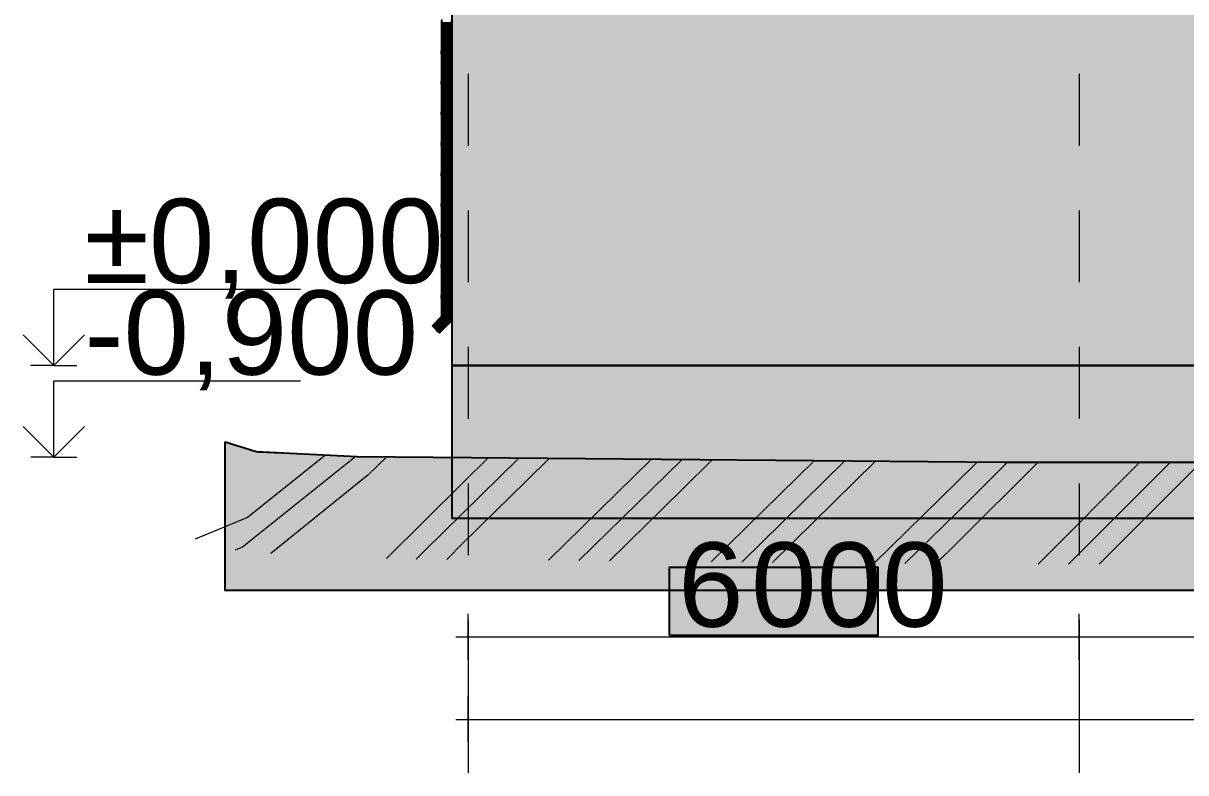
# Model space of a CAD drawing. Extents: x 8 to 21351, y 0 to 420.
# Drawn here: x 19086.8 to 19143.9, y 117.8 to 154.6 of the extents above; entities that cross this region are included whole.
import ezdxf

# ---------------------------------------------------------------- set-up
doc = ezdxf.new("R2010")
doc.units = 0
doc.styles.add('TEYPDFCAD_TEXT', font='arial.ttf')

msp = doc.modelspace()

# ---------------------------------------------------------------- hatches: boundary and pattern name
h = msp.add_hatch(color=7)
h.paths.add_polyline_path([(19107.872, 182.197), (19107.872, 137.807), (19168.022, 137.807), (19168.022, 155.307), (19185.522, 155.307), (19185.522, 142.807), (19186.297, 142.807), (19186.297, 142.478), (19196.952, 137.807), (19198.972, 137.807), (19198.972, 182.303), (19192.516, 183.675), (19153.672, 191.932)])
h.paths.add_polyline_path([(19139.322, 169.307), (19121.822, 169.307), (19121.822, 176.807), (19139.322, 176.807)])
h.paths.add_polyline_path([(19168.022, 176.807), (19185.522, 176.807), (19185.522, 169.307), (19168.022, 169.307)])
h = msp.add_hatch(color=7)
h.paths.add_polyline_path([(19107.872, 182.197), (19107.872, 137.807), (19168.022, 137.807), (19168.022, 155.307), (19185.522, 155.307), (19185.522, 142.807), (19186.297, 142.807), (19186.297, 142.478), (19196.952, 137.807), (19198.972, 137.807), (19198.972, 182.303), (19192.516, 183.675), (19153.672, 191.932)])
h.paths.add_polyline_path([(19139.322, 169.307), (19121.822, 169.307), (19121.822, 176.807), (19139.322, 176.807)])
h.paths.add_polyline_path([(19168.022, 176.807), (19185.522, 176.807), (19185.522, 169.307), (19168.022, 169.307)])
at = {"true_color": 0xffffff}
for points in [[(19107.363, 154.764), (19107.363, 154.614), (19107.382, 154.614), (19107.382, 154.764)], [(19107.863, 154.764), (19107.863, 154.614), (19107.872, 154.614), (19107.872, 154.764)], [(19107.372, 154.614), (19107.372, 153.264), (19107.373, 153.264), (19107.373, 154.614)], [(19107.373, 153.264), (19107.392, 153.264), (19107.392, 154.614), (19107.373, 154.614)], [(19107.392, 154.614), (19107.392, 153.264), (19107.446, 153.264), (19107.446, 154.614)], [(19107.446, 153.264), (19107.528, 153.264), (19107.528, 154.614), (19107.446, 154.614)], [(19107.528, 154.614), (19107.528, 153.264), (19107.623, 153.264), (19107.623, 154.614)], [(19107.623, 154.614), (19107.623, 153.264), (19107.719, 153.264), (19107.719, 154.614)], [(19107.719, 153.264), (19107.8, 153.264), (19107.8, 154.614), (19107.719, 154.614)], [(19107.854, 154.614), (19107.8, 154.614), (19107.8, 153.264), (19107.854, 153.264)], [(19107.854, 153.264), (19107.872, 153.264), (19107.872, 154.614), (19107.854, 154.614)], [(19107.361, 153.114), (19107.363, 153.114), (19107.363, 153.264), (19107.361, 153.264)], [(19107.363, 153.264), (19107.363, 153.114), (19107.382, 153.114), (19107.382, 153.264)], [(19107.373, 153.114), (19107.372, 153.114), (19107.372, 151.764), (19107.373, 151.764)], [(19107.373, 151.764), (19107.392, 151.764), (19107.392, 153.114), (19107.373, 153.114)], [(19107.382, 153.114), (19107.439, 153.114), (19107.439, 153.264), (19107.382, 153.264)], [(19107.392, 151.764), (19107.446, 151.764), (19107.446, 153.114), (19107.392, 153.114)], [(19107.439, 153.114), (19107.523, 153.114), (19107.523, 153.264), (19107.439, 153.264)], [(19107.528, 153.114), (19107.446, 153.114), (19107.446, 151.764), (19107.528, 151.764)], [(19107.523, 153.114), (19107.623, 153.114), (19107.623, 153.264), (19107.523, 153.264)], [(19107.528, 151.764), (19107.623, 151.764), (19107.623, 153.114), (19107.528, 153.114)], [(19107.623, 153.114), (19107.863, 153.114), (19107.863, 153.264), (19107.623, 153.264)], [(19107.623, 151.764), (19107.719, 151.764), (19107.719, 153.114), (19107.623, 153.114)], [(19107.719, 151.764), (19107.8, 151.764), (19107.8, 153.114), (19107.719, 153.114)], [(19107.8, 151.764), (19107.854, 151.764), (19107.854, 153.114), (19107.8, 153.114)], [(19107.872, 153.114), (19107.854, 153.114), (19107.854, 151.764), (19107.872, 151.764)], [(19107.863, 153.264), (19107.863, 153.114), (19107.872, 153.114), (19107.872, 153.264)], [(19107.361, 151.614), (19107.363, 151.614), (19107.363, 151.764), (19107.361, 151.764)], [(19107.363, 151.764), (19107.363, 151.614), (19107.382, 151.614), (19107.382, 151.764)], [(19107.373, 151.614), (19107.372, 151.614), (19107.372, 150.264), (19107.373, 150.264)], [(19107.373, 150.264), (19107.392, 150.264), (19107.392, 151.614), (19107.373, 151.614)], [(19107.382, 151.614), (19107.439, 151.614), (19107.439, 151.764), (19107.382, 151.764)], [(19107.392, 151.614), (19107.392, 150.264), (19107.446, 150.264), (19107.446, 151.614)], [(19107.439, 151.614), (19107.523, 151.614), (19107.523, 151.764), (19107.439, 151.764)], [(19107.446, 150.264), (19107.528, 150.264), (19107.528, 151.614), (19107.446, 151.614)], [(19107.523, 151.614), (19107.623, 151.614), (19107.623, 151.764), (19107.523, 151.764)], [(19107.528, 150.264), (19107.623, 150.264), (19107.623, 151.614), (19107.528, 151.614)], [(19107.623, 151.614), (19107.863, 151.614), (19107.863, 151.764), (19107.623, 151.764)], [(19107.719, 151.614), (19107.623, 151.614), (19107.623, 150.264), (19107.719, 150.264)], [(19107.719, 150.264), (19107.8, 150.264), (19107.8, 151.614), (19107.719, 151.614)], [(19107.8, 150.264), (19107.854, 150.264), (19107.854, 151.614), (19107.8, 151.614)], [(19107.854, 150.264), (19107.872, 150.264), (19107.872, 151.614), (19107.854, 151.614)], [(19107.863, 151.764), (19107.863, 151.614), (19107.872, 151.614), (19107.872, 151.764)], [(19107.361, 150.114), (19107.363, 150.114), (19107.363, 150.264), (19107.361, 150.264)], [(19107.363, 150.264), (19107.363, 150.114), (19107.382, 150.114), (19107.382, 150.264)], [(19107.382, 150.114), (19107.439, 150.114), (19107.439, 150.264), (19107.382, 150.264)], [(19107.439, 150.114), (19107.523, 150.114), (19107.523, 150.264), (19107.439, 150.264)], [(19107.523, 150.114), (19107.623, 150.114), (19107.623, 150.264), (19107.523, 150.264)], [(19107.623, 150.114), (19107.863, 150.114), (19107.863, 150.264), (19107.623, 150.264)], [(19107.863, 150.264), (19107.863, 150.114), (19107.872, 150.114), (19107.872, 150.264)], [(19107.372, 150.114), (19107.372, 148.764), (19107.373, 148.764), (19107.373, 150.114)], [(19107.373, 148.764), (19107.392, 148.764), (19107.392, 150.114), (19107.373, 150.114)], [(19107.392, 148.764), (19107.446, 148.764), (19107.446, 150.114), (19107.392, 150.114)], [(19107.528, 150.114), (19107.446, 150.114), (19107.446, 148.764), (19107.528, 148.764)], [(19107.623, 150.114), (19107.528, 150.114), (19107.528, 148.764), (19107.623, 148.764)], [(19107.623, 150.114), (19107.623, 148.764), (19107.719, 148.764), (19107.719, 150.114)], [(19107.8, 150.114), (19107.719, 150.114), (19107.719, 148.764), (19107.8, 148.764)], [(19107.8, 150.114), (19107.8, 148.764), (19107.854, 148.764), (19107.854, 150.114)], [(19107.872, 150.114), (19107.854, 150.114), (19107.854, 148.764), (19107.872, 148.764)], [(19107.361, 148.614), (19107.363, 148.614), (19107.363, 148.764), (19107.361, 148.764)], [(19107.363, 148.764), (19107.363, 148.614), (19107.382, 148.614), (19107.382, 148.764)], [(19107.372, 148.614), (19107.372, 147.264), (19107.373, 147.264), (19107.373, 148.614)], [(19107.373, 147.264), (19107.392, 147.264), (19107.392, 148.614), (19107.373, 148.614)], [(19107.382, 148.614), (19107.439, 148.614), (19107.439, 148.764), (19107.382, 148.764)], [(19107.392, 147.264), (19107.446, 147.264), (19107.446, 148.614), (19107.392, 148.614)], [(19107.439, 148.614), (19107.523, 148.614), (19107.523, 148.764), (19107.439, 148.764)], [(19107.446, 147.264), (19107.528, 147.264), (19107.528, 148.614), (19107.446, 148.614)], [(19107.523, 148.614), (19107.623, 148.614), (19107.623, 148.764), (19107.523, 148.764)], [(19107.528, 148.614), (19107.528, 147.264), (19107.623, 147.264), (19107.623, 148.614)], [(19107.623, 148.614), (19107.863, 148.614), (19107.863, 148.764), (19107.623, 148.764)], [(19107.719, 148.614), (19107.623, 148.614), (19107.623, 147.264), (19107.719, 147.264)], [(19107.719, 148.614), (19107.719, 147.264), (19107.8, 147.264), (19107.8, 148.614)], [(19107.854, 148.614), (19107.8, 148.614), (19107.8, 147.264), (19107.854, 147.264)], [(19107.854, 148.614), (19107.854, 147.264), (19107.872, 147.264), (19107.872, 148.614)], [(19107.863, 148.764), (19107.863, 148.614), (19107.872, 148.614), (19107.872, 148.764)], [(19107.361, 147.114), (19107.363, 147.114), (19107.363, 147.264), (19107.361, 147.264)], [(19107.363, 147.264), (19107.363, 147.114), (19107.382, 147.114), (19107.382, 147.264)], [(19107.372, 147.114), (19107.372, 145.764), (19107.373, 145.764), (19107.373, 147.114)], [(19107.373, 147.114), (19107.373, 145.764), (19107.392, 145.764), (19107.392, 147.114)], [(19107.382, 147.114), (19107.439, 147.114), (19107.439, 147.264), (19107.382, 147.264)], [(19107.446, 147.114), (19107.392, 147.114), (19107.392, 145.764), (19107.446, 145.764)], [(19107.439, 147.114), (19107.523, 147.114), (19107.523, 147.264), (19107.439, 147.264)], [(19107.446, 145.764), (19107.528, 145.764), (19107.528, 147.114), (19107.446, 147.114)], [(19107.523, 147.114), (19107.623, 147.114), (19107.623, 147.264), (19107.523, 147.264)], [(19107.528, 145.764), (19107.623, 145.764), (19107.623, 147.114), (19107.528, 147.114)], [(19107.623, 147.114), (19107.863, 147.114), (19107.863, 147.264), (19107.623, 147.264)], [(19107.623, 147.114), (19107.623, 145.764), (19107.719, 145.764), (19107.719, 147.114)], [(19107.719, 145.764), (19107.8, 145.764), (19107.8, 147.114), (19107.719, 147.114)], [(19107.8, 147.114), (19107.8, 145.764), (19107.854, 145.764), (19107.854, 147.114)], [(19107.872, 147.114), (19107.854, 147.114), (19107.854, 145.764), (19107.872, 145.764)], [(19107.863, 147.264), (19107.863, 147.114), (19107.872, 147.114), (19107.872, 147.264)], [(19107.361, 145.614), (19107.363, 145.614), (19107.363, 145.764), (19107.361, 145.764)], [(19107.363, 145.764), (19107.363, 145.614), (19107.382, 145.614), (19107.382, 145.764)], [(19107.372, 145.614), (19107.372, 144.264), (19107.373, 144.264), (19107.373, 145.614)], [(19107.373, 144.264), (19107.392, 144.264), (19107.392, 145.614), (19107.373, 145.614)], [(19107.382, 145.614), (19107.439, 145.614), (19107.439, 145.764), (19107.382, 145.764)], [(19107.392, 144.264), (19107.446, 144.264), (19107.446, 145.614), (19107.392, 145.614)], [(19107.439, 145.614), (19107.523, 145.614), (19107.523, 145.764), (19107.439, 145.764)], [(19107.528, 145.614), (19107.446, 145.614), (19107.446, 144.264), (19107.528, 144.264)], [(19107.523, 145.614), (19107.623, 145.614), (19107.623, 145.764), (19107.523, 145.764)], [(19107.623, 145.614), (19107.528, 145.614), (19107.528, 144.264), (19107.623, 144.264)], [(19107.623, 145.614), (19107.863, 145.614), (19107.863, 145.764), (19107.623, 145.764)], [(19107.623, 144.264), (19107.719, 144.264), (19107.719, 145.614), (19107.623, 145.614)], [(19107.719, 145.614), (19107.719, 144.264), (19107.8, 144.264), (19107.8, 145.614)], [(19107.8, 145.614), (19107.8, 144.264), (19107.854, 144.264), (19107.854, 145.614)], [(19107.854, 145.614), (19107.854, 144.264), (19107.872, 144.264), (19107.872, 145.614)], [(19107.863, 145.764), (19107.863, 145.614), (19107.872, 145.614), (19107.872, 145.764)], [(19107.361, 144.114), (19107.363, 144.114), (19107.363, 144.264), (19107.361, 144.264)], [(19107.363, 144.264), (19107.363, 144.114), (19107.382, 144.114), (19107.382, 144.264)], [(19107.373, 144.114), (19107.372, 144.114), (19107.372, 142.764), (19107.373, 142.764)], [(19107.373, 142.764), (19107.392, 142.764), (19107.392, 144.114), (19107.373, 144.114)], [(19107.382, 144.114), (19107.439, 144.114), (19107.439, 144.264), (19107.382, 144.264)], [(19107.392, 142.764), (19107.446, 142.764), (19107.446, 144.114), (19107.392, 144.114)], [(19107.439, 144.114), (19107.523, 144.114), (19107.523, 144.264), (19107.439, 144.264)], [(19107.528, 144.114), (19107.446, 144.114), (19107.446, 142.764), (19107.528, 142.764)], [(19107.523, 144.114), (19107.623, 144.114), (19107.623, 144.264), (19107.523, 144.264)], [(19107.528, 144.114), (19107.528, 142.764), (19107.623, 142.764), (19107.623, 144.114)], [(19107.623, 144.114), (19107.863, 144.114), (19107.863, 144.264), (19107.623, 144.264)], [(19107.623, 142.764), (19107.719, 142.764), (19107.719, 144.114), (19107.623, 144.114)], [(19107.719, 142.764), (19107.8, 142.764), (19107.8, 144.114), (19107.719, 144.114)], [(19107.8, 142.764), (19107.854, 142.764), (19107.854, 144.114), (19107.8, 144.114)], [(19107.854, 142.764), (19107.872, 142.764), (19107.872, 144.114), (19107.854, 144.114)], [(19107.863, 144.264), (19107.863, 144.114), (19107.872, 144.114), (19107.872, 144.264)], [(19107.361, 142.614), (19107.363, 142.614), (19107.363, 142.764), (19107.361, 142.764)], [(19107.363, 142.764), (19107.363, 142.614), (19107.382, 142.614), (19107.382, 142.764)], [(19107.382, 142.614), (19107.439, 142.614), (19107.439, 142.764), (19107.382, 142.764)], [(19107.439, 142.614), (19107.523, 142.614), (19107.523, 142.764), (19107.439, 142.764)], [(19107.523, 142.614), (19107.623, 142.614), (19107.623, 142.764), (19107.523, 142.764)], [(19107.623, 142.614), (19107.863, 142.614), (19107.863, 142.764), (19107.623, 142.764)], [(19107.863, 142.764), (19107.863, 142.614), (19107.872, 142.614), (19107.872, 142.764)], [(19107.372, 141.264), (19107.373, 141.264), (19107.373, 142.614), (19107.372, 142.614)], [(19107.373, 142.614), (19107.373, 141.264), (19107.392, 141.264), (19107.392, 142.614)], [(19107.446, 142.614), (19107.392, 142.614), (19107.392, 141.264), (19107.446, 141.264)], [(19107.528, 142.614), (19107.446, 142.614), (19107.446, 141.264), (19107.528, 141.264)], [(19107.623, 142.614), (19107.528, 142.614), (19107.528, 141.264), (19107.623, 141.264)], [(19107.623, 142.614), (19107.623, 141.264), (19107.719, 141.264), (19107.719, 142.614)], [(19107.719, 142.614), (19107.719, 141.264), (19107.8, 141.264), (19107.8, 142.614)], [(19107.8, 142.614), (19107.8, 141.264), (19107.854, 141.264), (19107.854, 142.614)], [(19107.854, 141.264), (19107.872, 141.264), (19107.872, 142.614), (19107.854, 142.614)], [(19107.361, 141.114), (19107.363, 141.114), (19107.363, 141.264), (19107.361, 141.264)], [(19107.363, 141.264), (19107.363, 141.114), (19107.382, 141.114), (19107.382, 141.264)], [(19107.372, 140.614), (19107.373, 140.614), (19107.373, 141.114), (19107.372, 141.114)], [(19107.373, 140.614), (19107.392, 140.614), (19107.392, 141.114), (19107.373, 141.114)], [(19107.382, 141.114), (19107.439, 141.114), (19107.439, 141.264), (19107.382, 141.264)], [(19107.392, 141.114), (19107.392, 140.614), (19107.446, 140.614), (19107.446, 141.114)], [(19107.439, 141.114), (19107.523, 141.114), (19107.523, 141.264), (19107.439, 141.264)], [(19107.446, 140.614), (19107.528, 140.614), (19107.528, 141.114), (19107.446, 141.114)], [(19107.523, 141.114), (19107.623, 141.114), (19107.623, 141.264), (19107.523, 141.264)], [(19107.528, 140.614), (19107.623, 140.614), (19107.623, 141.114), (19107.528, 141.114)], [(19107.623, 141.114), (19107.863, 141.114), (19107.863, 141.264), (19107.623, 141.264)], [(19107.623, 141.114), (19107.623, 140.614), (19107.719, 140.614), (19107.719, 141.114)], [(19107.719, 140.614), (19107.8, 140.614), (19107.8, 141.114), (19107.719, 141.114)], [(19107.8, 140.614), (19107.854, 140.614), (19107.854, 141.114), (19107.8, 141.114)], [(19107.854, 140.614), (19107.872, 140.614), (19107.872, 141.114), (19107.854, 141.114)], [(19107.863, 141.264), (19107.863, 141.114), (19107.872, 141.114), (19107.872, 141.264)], [(19107.372, 140.218), (19107.373, 140.217), (19107.373, 140.218), (19107.373, 140.614), (19107.372, 140.614)], [(19107.373, 140.614), (19107.373, 140.218), (19107.392, 140.21), (19107.392, 140.614)], [(19107.446, 140.614), (19107.392, 140.614), (19107.392, 140.21), (19107.446, 140.187)], [(19107.528, 140.614), (19107.446, 140.614), (19107.446, 140.187), (19107.528, 140.154)], [(19107.623, 140.614), (19107.528, 140.614), (19107.528, 140.154), (19107.623, 140.114)], [(19107.719, 140.614), (19107.623, 140.614), (19107.623, 140.114), (19107.719, 140.074)], [(19107.8, 140.614), (19107.719, 140.614), (19107.719, 140.074), (19107.8, 140.041)], [(19107.854, 140.614), (19107.8, 140.614), (19107.8, 140.041), (19107.854, 140.018)], [(19107.854, 140.614), (19107.854, 140.018), (19107.872, 140.011), (19107.872, 140.614)], [(19107.372, 140.218), (19106.915, 139.76), (19106.928, 139.747), (19106.929, 139.748), (19106.916, 139.76), (19107.373, 140.217)], [(19107.373, 140.218), (19106.916, 139.76), (19106.93, 139.747), (19107.392, 140.21)], [(19107.446, 140.187), (19107.392, 140.21), (19106.93, 139.747), (19106.968, 139.709)], [(19107.528, 140.154), (19107.446, 140.187), (19106.968, 139.709), (19107.025, 139.651)], [(19107.623, 140.114), (19107.528, 140.154), (19107.025, 139.651), (19107.093, 139.584)], [(19107.719, 140.074), (19107.623, 140.114), (19107.093, 139.584), (19107.16, 139.516)], [(19107.8, 140.041), (19107.719, 140.074), (19107.16, 139.516), (19107.218, 139.459)], [(19107.854, 140.018), (19107.8, 140.041), (19107.218, 139.459), (19107.256, 139.42)], [(19107.256, 139.42), (19107.27, 139.407), (19107.872, 140.009), (19107.872, 140.011), (19107.854, 140.018)], [(19106.929, 139.748), (19106.928, 139.747), (19106.967, 139.709), (19106.967, 139.709), (19106.93, 139.747)], [(19106.967, 139.709), (19106.967, 139.709), (19107.024, 139.651), (19107.025, 139.652), (19106.968, 139.709)], [(19107.092, 139.584), (19107.092, 139.584), (19107.159, 139.516), (19107.16, 139.517), (19107.093, 139.584)], [(19107.16, 139.517), (19107.159, 139.516), (19107.217, 139.459), (19107.217, 139.459), (19107.16, 139.516)], [(19107.217, 139.459), (19107.217, 139.459), (19107.255, 139.42), (19107.256, 139.421), (19107.218, 139.459)], [(19107.255, 139.42), (19107.268, 139.407), (19107.269, 139.407), (19107.263, 139.414), (19107.256, 139.421)], [(19096.741, 134.054), (19098.261, 133.584), (19103.226, 133.331), (19134.988, 133.057), (19164.597, 133.057), (19186.23, 133.057), (19188.917, 133.036), (19192.689, 132.974), (19197.542, 132.813), (19213.173, 132.807), (19215.551, 132.054), (19224.076, 131.916), (19231.167, 130.634), (19234.43, 126.761), (19096.741, 126.761)], [(19118.557, 124.553), (19118.557, 127.903), (19128.787, 127.903), (19128.787, 124.553)]]:
    msp.add_hatch(color=0, dxfattribs=at).paths.add_polyline_path(points)
for points in [[(19107.863, 154.764), (19107.863, 154.614), (19107.872, 154.614), (19107.872, 154.764)], [(19107.863, 153.264), (19107.863, 153.114), (19107.872, 153.114), (19107.872, 153.264)], [(19107.863, 151.764), (19107.863, 151.614), (19107.872, 151.614), (19107.872, 151.764)], [(19107.863, 150.264), (19107.863, 150.114), (19107.872, 150.114), (19107.872, 150.264)], [(19107.863, 148.764), (19107.863, 148.614), (19107.872, 148.614), (19107.872, 148.764)], [(19107.863, 147.264), (19107.863, 147.114), (19107.872, 147.114), (19107.872, 147.264)], [(19107.863, 145.764), (19107.863, 145.614), (19107.872, 145.614), (19107.872, 145.764)], [(19107.863, 144.264), (19107.863, 144.114), (19107.872, 144.114), (19107.872, 144.264)], [(19107.863, 142.764), (19107.863, 142.614), (19107.872, 142.614), (19107.872, 142.764)], [(19107.863, 141.264), (19107.863, 141.114), (19107.872, 141.114), (19107.872, 141.264)], [(19168.022, 137.807), (19107.872, 137.807), (19107.872, 130.307), (19168.022, 130.307)], [(19168.022, 137.807), (19107.872, 137.807), (19107.872, 130.307), (19168.022, 130.307)]]:
    msp.add_hatch(color=7).paths.add_polyline_path(points)

# ---------------------------------------------------------------- linework, layer by layer
at = {"color": 7, "lineweight": 15}
for p, q in [((19107.872, 182.197), (19107.872, 137.807)), ((19107.372, 154.614), (19107.372, 153.264)), ((19107.373, 154.614), (19107.373, 153.264)), ((19107.361, 153.264), (19107.363, 153.264)), ((19107.361, 153.114), (19107.361, 153.264)), ((19107.361, 153.114), (19107.363, 153.114)), ((19107.363, 153.264), (19107.382, 153.264)), ((19107.363, 153.114), (19107.363, 153.264)), ((19107.363, 153.114), (19107.382, 153.114)), ((19107.372, 153.114), (19107.372, 151.764)), ((19107.373, 153.114), (19107.373, 151.764)), ((19107.382, 153.264), (19107.439, 153.264)), ((19107.382, 153.114), (19107.439, 153.114)), ((19107.439, 153.264), (19107.523, 153.264)), ((19107.439, 153.114), (19107.523, 153.114)), ((19107.523, 153.264), (19107.623, 153.264)), ((19107.523, 153.114), (19107.623, 153.114)), ((19107.623, 153.264), (19107.863, 153.264)), ((19107.623, 153.114), (19107.863, 153.114)), ((19107.863, 153.264), (19107.872, 153.264)), ((19107.863, 153.114), (19107.863, 153.264)), ((19107.863, 153.114), (19107.872, 153.114)), ((19108.672, 152.125), (19108.672, 148.597)), ((19138.672, 152.125), (19138.672, 148.597)), ((19107.361, 151.764), (19107.363, 151.764)), ((19107.361, 151.614), (19107.361, 151.764)), ((19107.361, 151.614), (19107.363, 151.614)), ((19107.363, 151.764), (19107.382, 151.764)), ((19107.363, 151.614), (19107.363, 151.764)), ((19107.363, 151.614), (19107.382, 151.614)), ((19107.372, 151.614), (19107.372, 150.264)), ((19107.373, 151.614), (19107.373, 150.264)), ((19107.382, 151.764), (19107.439, 151.764)), ((19107.382, 151.614), (19107.439, 151.614)), ((19107.439, 151.764), (19107.523, 151.764)), ((19107.439, 151.614), (19107.523, 151.614)), ((19107.523, 151.764), (19107.623, 151.764)), ((19107.523, 151.614), (19107.623, 151.614)), ((19107.623, 151.764), (19107.863, 151.764)), ((19107.623, 151.614), (19107.863, 151.614)), ((19107.863, 151.764), (19107.872, 151.764)), ((19107.863, 151.614), (19107.863, 151.764)), ((19107.863, 151.614), (19107.872, 151.614)), ((19107.361, 150.264), (19107.363, 150.264)), ((19107.361, 150.114), (19107.361, 150.264)), ((19107.363, 150.264), (19107.382, 150.264)), ((19107.363, 150.114), (19107.363, 150.264)), ((19107.382, 150.264), (19107.439, 150.264)), ((19107.439, 150.264), (19107.523, 150.264)), ((19107.523, 150.264), (19107.623, 150.264)), ((19107.623, 150.264), (19107.863, 150.264)), ((19107.863, 150.264), (19107.872, 150.264)), ((19107.863, 150.114), (19107.863, 150.264)), ((19107.361, 150.114), (19107.363, 150.114)), ((19107.363, 150.114), (19107.382, 150.114)), ((19107.372, 150.114), (19107.372, 148.764)), ((19107.373, 150.114), (19107.373, 148.764)), ((19107.382, 150.114), (19107.439, 150.114)), ((19107.439, 150.114), (19107.523, 150.114)), ((19107.523, 150.114), (19107.623, 150.114)), ((19107.623, 150.114), (19107.863, 150.114)), ((19107.863, 150.114), (19107.872, 150.114)), ((19107.361, 148.764), (19107.363, 148.764)), ((19107.361, 148.614), (19107.361, 148.764)), ((19107.361, 148.614), (19107.363, 148.614)), ((19107.363, 148.764), (19107.382, 148.764)), ((19107.363, 148.614), (19107.363, 148.764)), ((19107.363, 148.614), (19107.382, 148.614)), ((19107.372, 148.614), (19107.372, 147.264)), ((19107.373, 148.614), (19107.373, 147.264)), ((19107.382, 148.764), (19107.439, 148.764)), ((19107.382, 148.614), (19107.439, 148.614)), ((19107.439, 148.764), (19107.523, 148.764)), ((19107.439, 148.614), (19107.523, 148.614)), ((19107.523, 148.764), (19107.623, 148.764)), ((19107.523, 148.614), (19107.623, 148.614)), ((19107.623, 148.764), (19107.863, 148.764)), ((19107.623, 148.614), (19107.863, 148.614)), ((19107.863, 148.764), (19107.872, 148.764)), ((19107.863, 148.614), (19107.863, 148.764)), ((19107.863, 148.614), (19107.872, 148.614)), ((19107.361, 147.264), (19107.363, 147.264)), ((19107.361, 147.114), (19107.361, 147.264)), ((19107.361, 147.114), (19107.363, 147.114)), ((19107.363, 147.264), (19107.382, 147.264)), ((19107.363, 147.114), (19107.363, 147.264)), ((19107.363, 147.114), (19107.382, 147.114)), ((19107.372, 147.114), (19107.372, 145.764)), ((19107.373, 147.114), (19107.373, 145.764)), ((19107.382, 147.264), (19107.439, 147.264)), ((19107.382, 147.114), (19107.439, 147.114)), ((19107.439, 147.264), (19107.523, 147.264)), ((19107.439, 147.114), (19107.523, 147.114)), ((19107.523, 147.264), (19107.623, 147.264)), ((19107.523, 147.114), (19107.623, 147.114)), ((19107.623, 147.264), (19107.863, 147.264)), ((19107.623, 147.114), (19107.863, 147.114)), ((19107.863, 147.264), (19107.872, 147.264)), ((19107.863, 147.114), (19107.863, 147.264)), ((19107.863, 147.114), (19107.872, 147.114)), ((19107.361, 145.764), (19107.363, 145.764)), ((19107.361, 145.614), (19107.361, 145.764)), ((19107.361, 145.614), (19107.363, 145.614)), ((19107.363, 145.764), (19107.382, 145.764)), ((19107.363, 145.614), (19107.363, 145.764)), ((19107.363, 145.614), (19107.382, 145.614)), ((19107.372, 145.614), (19107.372, 144.264)), ((19107.373, 145.614), (19107.373, 144.264)), ((19107.382, 145.764), (19107.439, 145.764)), ((19107.382, 145.614), (19107.439, 145.614)), ((19107.439, 145.764), (19107.523, 145.764)), ((19107.439, 145.614), (19107.523, 145.614)), ((19107.523, 145.764), (19107.623, 145.764)), ((19107.523, 145.614), (19107.623, 145.614)), ((19107.623, 145.764), (19107.863, 145.764)), ((19107.623, 145.614), (19107.863, 145.614)), ((19107.863, 145.764), (19107.872, 145.764)), ((19107.863, 145.614), (19107.863, 145.764)), ((19107.863, 145.614), (19107.872, 145.614)), ((19108.672, 145.422), (19108.672, 141.894)), ((19138.672, 145.422), (19138.672, 141.894)), ((19107.361, 144.264), (19107.363, 144.264)), ((19107.361, 144.114), (19107.361, 144.264)), ((19107.361, 144.114), (19107.363, 144.114)), ((19107.363, 144.264), (19107.382, 144.264)), ((19107.363, 144.114), (19107.363, 144.264)), ((19107.363, 144.114), (19107.382, 144.114)), ((19107.372, 144.114), (19107.372, 142.764)), ((19107.373, 144.114), (19107.373, 142.764)), ((19107.382, 144.264), (19107.439, 144.264)), ((19107.382, 144.114), (19107.439, 144.114)), ((19107.439, 144.264), (19107.523, 144.264)), ((19107.439, 144.114), (19107.523, 144.114)), ((19107.523, 144.264), (19107.623, 144.264)), ((19107.523, 144.114), (19107.623, 144.114)), ((19107.623, 144.264), (19107.863, 144.264)), ((19107.623, 144.114), (19107.863, 144.114)), ((19107.863, 144.264), (19107.872, 144.264)), ((19107.863, 144.114), (19107.863, 144.264)), ((19107.863, 144.114), (19107.872, 144.114)), ((19107.361, 142.764), (19107.363, 142.764)), ((19107.361, 142.614), (19107.361, 142.764)), ((19107.363, 142.764), (19107.382, 142.764)), ((19107.363, 142.614), (19107.363, 142.764)), ((19107.382, 142.764), (19107.439, 142.764)), ((19107.439, 142.764), (19107.523, 142.764)), ((19107.523, 142.764), (19107.623, 142.764)), ((19107.623, 142.764), (19107.863, 142.764)), ((19107.863, 142.764), (19107.872, 142.764)), ((19107.863, 142.614), (19107.863, 142.764)), ((19107.361, 142.614), (19107.363, 142.614)), ((19107.363, 142.614), (19107.382, 142.614)), ((19107.372, 142.614), (19107.372, 141.264)), ((19107.373, 142.614), (19107.373, 141.264)), ((19107.382, 142.614), (19107.439, 142.614)), ((19107.439, 142.614), (19107.523, 142.614)), ((19107.523, 142.614), (19107.623, 142.614)), ((19107.623, 142.614), (19107.863, 142.614)), ((19107.863, 142.614), (19107.872, 142.614)), ((19088.328, 137.807), (19088.328, 141.557)), ((19088.328, 141.557), (19100.449, 141.557)), ((19107.361, 141.264), (19107.363, 141.264)), ((19107.361, 141.114), (19107.361, 141.264)), ((19107.361, 141.114), (19107.363, 141.114)), ((19107.363, 141.264), (19107.382, 141.264)), ((19107.363, 141.114), (19107.363, 141.264)), ((19107.363, 141.114), (19107.382, 141.114)), ((19107.372, 141.114), (19107.372, 140.614)), ((19107.373, 141.114), (19107.373, 140.614)), ((19107.382, 141.264), (19107.439, 141.264)), ((19107.382, 141.114), (19107.439, 141.114)), ((19107.439, 141.264), (19107.523, 141.264)), ((19107.439, 141.114), (19107.523, 141.114)), ((19107.523, 141.264), (19107.623, 141.264)), ((19107.523, 141.114), (19107.623, 141.114)), ((19107.623, 141.264), (19107.863, 141.264)), ((19107.623, 141.114), (19107.863, 141.114)), ((19107.863, 141.264), (19107.872, 141.264)), ((19107.863, 141.114), (19107.863, 141.264)), ((19107.863, 141.114), (19107.872, 141.114)), ((19107.372, 140.614), (19107.372, 140.218)), ((19107.373, 140.614), (19107.372, 140.614)), ((19107.373, 140.614), (19107.373, 140.218)), ((19107.392, 140.614), (19107.373, 140.614)), ((19107.446, 140.614), (19107.392, 140.614)), ((19107.528, 140.614), (19107.446, 140.614)), ((19107.623, 140.614), (19107.528, 140.614)), ((19107.719, 140.614), (19107.623, 140.614)), ((19107.8, 140.614), (19107.719, 140.614)), ((19107.854, 140.614), (19107.8, 140.614)), ((19107.872, 140.614), (19107.854, 140.614)), ((19107.372, 140.218), (19106.915, 139.76)), ((19107.373, 140.218), (19106.916, 139.76)), ((19107.872, 140.009), (19107.27, 139.407)), ((19107.373, 140.217), (19107.372, 140.218)), ((19107.392, 140.21), (19107.373, 140.218)), ((19107.446, 140.187), (19107.392, 140.21)), ((19107.528, 140.154), (19107.446, 140.187)), ((19107.8, 140.041), (19107.719, 140.074)), ((19107.854, 140.018), (19107.8, 140.041)), ((19107.872, 140.011), (19107.854, 140.018)), ((19088.328, 137.807), (19086.828, 139.307)), ((19089.828, 139.307), (19088.328, 137.807)), ((19106.928, 139.747), (19106.915, 139.76)), ((19106.93, 139.747), (19106.916, 139.76)), ((19106.967, 139.709), (19106.928, 139.747)), ((19106.968, 139.709), (19106.93, 139.747)), ((19107.024, 139.651), (19106.967, 139.709)), ((19107.025, 139.651), (19106.968, 139.709)), ((19107.092, 139.584), (19107.024, 139.651)), ((19107.093, 139.584), (19107.025, 139.651)), ((19107.159, 139.516), (19107.092, 139.584)), ((19107.16, 139.516), (19107.093, 139.584)), ((19107.217, 139.459), (19107.159, 139.516)), ((19107.218, 139.459), (19107.16, 139.516)), ((19107.255, 139.42), (19107.217, 139.459)), ((19107.256, 139.42), (19107.218, 139.459)), ((19107.268, 139.407), (19107.255, 139.42)), ((19107.27, 139.407), (19107.256, 139.42)), ((19107.269, 139.407), (19107.268, 139.407)), ((19108.672, 138.719), (19108.672, 135.192)), ((19138.672, 138.719), (19138.672, 135.192)), ((19088.328, 137.807), (19087.203, 137.807)), ((19088.328, 137.807), (19089.453, 137.807)), ((19107.872, 137.807), (19168.022, 137.807)), ((19107.872, 130.307), (19107.872, 137.807)), ((19088.328, 133.307), (19088.328, 137.057)), ((19088.328, 137.057), (19100.449, 137.057)), ((19088.328, 133.307), (19086.828, 134.807)), ((19089.828, 134.807), (19088.328, 133.307)), ((19098.397, 133.542), (19096.741, 134.054)), ((19088.328, 133.307), (19087.203, 133.307)), ((19088.328, 133.307), (19089.453, 133.307)), ((19103.16, 133.334), (19097.589, 128.884)), ((19101.661, 133.399), (19097.843, 130.35)), ((19103.773, 133.307), (19098.397, 133.542)), ((19104.66, 133.307), (19103.753, 132.42)), ((19104.66, 133.307), (19103.773, 133.307)), ((19104.698, 133.307), (19104.66, 133.307)), ((19106.546, 133.295), (19104.698, 133.307)), ((19108.422, 133.279), (19106.546, 133.295)), ((19111.159, 133.256), (19108.399, 130.542)), ((19109.659, 133.269), (19108.412, 132.042)), ((19111.571, 133.253), (19108.422, 133.279)), ((19112.659, 133.242), (19111.561, 132.164)), ((19112.659, 133.242), (19111.571, 133.253)), ((19117.659, 133.195), (19112.612, 128.242)), ((19119.197, 133.18), (19112.659, 133.242)), ((19119.159, 133.18), (19114.112, 128.228)), ((19120.659, 133.167), (19119.183, 131.718)), ((19120.659, 133.167), (19119.197, 133.18)), ((19125.659, 133.121), (19120.613, 128.167)), ((19128.659, 133.094), (19120.659, 133.167)), ((19127.159, 133.107), (19122.113, 128.153)), ((19128.659, 133.094), (19123.613, 128.14)), ((19132.694, 133.057), (19128.659, 133.094)), ((19136.658, 133.057), (19132.676, 129.093)), ((19135.158, 133.057), (19132.683, 130.593)), ((19133.658, 133.057), (19132.69, 132.092)), ((19136.658, 133.057), (19132.694, 133.057)), ((19144.658, 133.057), (19136.658, 133.057)), ((19141.658, 133.057), (19136.658, 128.057)), ((19143.158, 133.057), (19138.158, 128.057)), ((19144.658, 133.057), (19139.658, 128.057)), ((19103.753, 132.42), (19098.988, 128.574)), ((19108.412, 132.042), (19106.523, 130.182)), ((19111.561, 132.164), (19108.386, 129.042)), ((19108.672, 132.017), (19108.672, 128.489)), ((19132.69, 132.092), (19128.613, 128.094)), ((19138.672, 132.017), (19138.672, 128.489)), ((19119.183, 131.718), (19115.612, 128.214)), ((19097.843, 130.35), (19095.263, 129.278)), ((19106.523, 130.182), (19104.683, 128.346)), ((19108.399, 130.542), (19106.512, 128.682)), ((19107.872, 130.307), (19168.022, 130.307)), ((19132.683, 130.593), (19130.121, 128.08)), ((19108.386, 129.042), (19107.619, 128.286)), ((19132.676, 129.093), (19131.63, 128.066)), ((19097.589, 128.884), (19097.241, 128.74)), ((19106.512, 128.682), (19106.127, 128.298)), ((19104.683, 128.346), (19104.66, 128.307)), ((19108.672, 123.353), (19108.672, 125.603)), ((19138.672, 123.353), (19138.672, 125.603)), ((19108.672, 125.314), (19108.672, 122.807)), ((19138.672, 125.314), (19138.672, 122.807)), ((19108.072, 124.478), (19108.672, 124.478)), ((19108.672, 124.478), (19138.672, 124.478)), ((19138.672, 124.478), (19168.672, 124.478)), ((19108.672, 122.807), (19108.672, 117.807)), ((19138.672, 122.807), (19138.672, 117.807)), ((19108.672, 119.303), (19108.672, 121.553)), ((19108.072, 120.428), (19108.672, 120.428)), ((19108.672, 120.428), (19198.672, 120.428))]:
    msp.add_line(p, q, dxfattribs=at)
at = {"color": 7}
for points in [[(19107.872, 182.197), (19107.872, 137.807), (19168.022, 137.807), (19168.022, 155.307), (19185.522, 155.307), (19185.522, 142.807), (19186.297, 142.807), (19186.297, 142.478), (19196.952, 137.807), (19198.972, 137.807), (19198.972, 182.303), (19192.516, 183.675), (19153.672, 191.932)], [(19107.872, 182.197), (19107.872, 137.807), (19168.022, 137.807), (19168.022, 155.307), (19185.522, 155.307), (19185.522, 142.807), (19186.297, 142.807), (19186.297, 142.478), (19196.952, 137.807), (19198.972, 137.807), (19198.972, 182.303), (19192.516, 183.675), (19153.672, 191.932)], [(19107.863, 154.764), (19107.863, 154.614), (19107.872, 154.614), (19107.872, 154.764)], [(19107.863, 153.264), (19107.863, 153.114), (19107.872, 153.114), (19107.872, 153.264)], [(19107.863, 151.764), (19107.863, 151.614), (19107.872, 151.614), (19107.872, 151.764)], [(19107.863, 150.264), (19107.863, 150.114), (19107.872, 150.114), (19107.872, 150.264)], [(19107.863, 148.764), (19107.863, 148.614), (19107.872, 148.614), (19107.872, 148.764)], [(19107.863, 147.264), (19107.863, 147.114), (19107.872, 147.114), (19107.872, 147.264)], [(19107.863, 145.764), (19107.863, 145.614), (19107.872, 145.614), (19107.872, 145.764)], [(19107.863, 144.264), (19107.863, 144.114), (19107.872, 144.114), (19107.872, 144.264)], [(19107.863, 142.764), (19107.863, 142.614), (19107.872, 142.614), (19107.872, 142.764)], [(19107.863, 141.264), (19107.863, 141.114), (19107.872, 141.114), (19107.872, 141.264)], [(19168.022, 137.807), (19107.872, 137.807), (19107.872, 130.307), (19168.022, 130.307)], [(19168.022, 137.807), (19107.872, 137.807), (19107.872, 130.307), (19168.022, 130.307)]]:
    msp.add_lwpolyline(points, close=True, dxfattribs=at)
at = {"color": 0, "true_color": 0xffffff}
for points in [[(19107.363, 154.764), (19107.363, 154.614), (19107.382, 154.614), (19107.382, 154.764)], [(19107.863, 154.764), (19107.863, 154.614), (19107.872, 154.614), (19107.872, 154.764)], [(19107.372, 154.614), (19107.372, 153.264), (19107.373, 153.264), (19107.373, 154.614)], [(19107.373, 153.264), (19107.392, 153.264), (19107.392, 154.614), (19107.373, 154.614)], [(19107.392, 154.614), (19107.392, 153.264), (19107.446, 153.264), (19107.446, 154.614)], [(19107.446, 153.264), (19107.528, 153.264), (19107.528, 154.614), (19107.446, 154.614)], [(19107.528, 154.614), (19107.528, 153.264), (19107.623, 153.264), (19107.623, 154.614)], [(19107.623, 154.614), (19107.623, 153.264), (19107.719, 153.264), (19107.719, 154.614)], [(19107.719, 153.264), (19107.8, 153.264), (19107.8, 154.614), (19107.719, 154.614)], [(19107.854, 154.614), (19107.8, 154.614), (19107.8, 153.264), (19107.854, 153.264)], [(19107.854, 153.264), (19107.872, 153.264), (19107.872, 154.614), (19107.854, 154.614)], [(19107.361, 153.114), (19107.363, 153.114), (19107.363, 153.264), (19107.361, 153.264)], [(19107.363, 153.264), (19107.363, 153.114), (19107.382, 153.114), (19107.382, 153.264)], [(19107.373, 153.114), (19107.372, 153.114), (19107.372, 151.764), (19107.373, 151.764)], [(19107.373, 151.764), (19107.392, 151.764), (19107.392, 153.114), (19107.373, 153.114)], [(19107.382, 153.114), (19107.439, 153.114), (19107.439, 153.264), (19107.382, 153.264)], [(19107.392, 151.764), (19107.446, 151.764), (19107.446, 153.114), (19107.392, 153.114)], [(19107.439, 153.114), (19107.523, 153.114), (19107.523, 153.264), (19107.439, 153.264)], [(19107.528, 153.114), (19107.446, 153.114), (19107.446, 151.764), (19107.528, 151.764)], [(19107.523, 153.114), (19107.623, 153.114), (19107.623, 153.264), (19107.523, 153.264)], [(19107.528, 151.764), (19107.623, 151.764), (19107.623, 153.114), (19107.528, 153.114)], [(19107.623, 153.114), (19107.863, 153.114), (19107.863, 153.264), (19107.623, 153.264)], [(19107.623, 151.764), (19107.719, 151.764), (19107.719, 153.114), (19107.623, 153.114)], [(19107.719, 151.764), (19107.8, 151.764), (19107.8, 153.114), (19107.719, 153.114)], [(19107.8, 151.764), (19107.854, 151.764), (19107.854, 153.114), (19107.8, 153.114)], [(19107.872, 153.114), (19107.854, 153.114), (19107.854, 151.764), (19107.872, 151.764)], [(19107.863, 153.264), (19107.863, 153.114), (19107.872, 153.114), (19107.872, 153.264)], [(19107.361, 151.614), (19107.363, 151.614), (19107.363, 151.764), (19107.361, 151.764)], [(19107.363, 151.764), (19107.363, 151.614), (19107.382, 151.614), (19107.382, 151.764)], [(19107.373, 151.614), (19107.372, 151.614), (19107.372, 150.264), (19107.373, 150.264)], [(19107.373, 150.264), (19107.392, 150.264), (19107.392, 151.614), (19107.373, 151.614)], [(19107.382, 151.614), (19107.439, 151.614), (19107.439, 151.764), (19107.382, 151.764)], [(19107.392, 151.614), (19107.392, 150.264), (19107.446, 150.264), (19107.446, 151.614)], [(19107.439, 151.614), (19107.523, 151.614), (19107.523, 151.764), (19107.439, 151.764)], [(19107.446, 150.264), (19107.528, 150.264), (19107.528, 151.614), (19107.446, 151.614)], [(19107.523, 151.614), (19107.623, 151.614), (19107.623, 151.764), (19107.523, 151.764)], [(19107.528, 150.264), (19107.623, 150.264), (19107.623, 151.614), (19107.528, 151.614)], [(19107.623, 151.614), (19107.863, 151.614), (19107.863, 151.764), (19107.623, 151.764)], [(19107.719, 151.614), (19107.623, 151.614), (19107.623, 150.264), (19107.719, 150.264)], [(19107.719, 150.264), (19107.8, 150.264), (19107.8, 151.614), (19107.719, 151.614)], [(19107.8, 150.264), (19107.854, 150.264), (19107.854, 151.614), (19107.8, 151.614)], [(19107.854, 150.264), (19107.872, 150.264), (19107.872, 151.614), (19107.854, 151.614)], [(19107.863, 151.764), (19107.863, 151.614), (19107.872, 151.614), (19107.872, 151.764)], [(19107.361, 150.114), (19107.363, 150.114), (19107.363, 150.264), (19107.361, 150.264)], [(19107.363, 150.264), (19107.363, 150.114), (19107.382, 150.114), (19107.382, 150.264)], [(19107.382, 150.114), (19107.439, 150.114), (19107.439, 150.264), (19107.382, 150.264)], [(19107.439, 150.114), (19107.523, 150.114), (19107.523, 150.264), (19107.439, 150.264)], [(19107.523, 150.114), (19107.623, 150.114), (19107.623, 150.264), (19107.523, 150.264)], [(19107.623, 150.114), (19107.863, 150.114), (19107.863, 150.264), (19107.623, 150.264)], [(19107.863, 150.264), (19107.863, 150.114), (19107.872, 150.114), (19107.872, 150.264)], [(19107.372, 150.114), (19107.372, 148.764), (19107.373, 148.764), (19107.373, 150.114)], [(19107.373, 148.764), (19107.392, 148.764), (19107.392, 150.114), (19107.373, 150.114)], [(19107.392, 148.764), (19107.446, 148.764), (19107.446, 150.114), (19107.392, 150.114)], [(19107.528, 150.114), (19107.446, 150.114), (19107.446, 148.764), (19107.528, 148.764)], [(19107.623, 150.114), (19107.528, 150.114), (19107.528, 148.764), (19107.623, 148.764)], [(19107.623, 150.114), (19107.623, 148.764), (19107.719, 148.764), (19107.719, 150.114)], [(19107.8, 150.114), (19107.719, 150.114), (19107.719, 148.764), (19107.8, 148.764)], [(19107.8, 150.114), (19107.8, 148.764), (19107.854, 148.764), (19107.854, 150.114)], [(19107.872, 150.114), (19107.854, 150.114), (19107.854, 148.764), (19107.872, 148.764)], [(19107.361, 148.614), (19107.363, 148.614), (19107.363, 148.764), (19107.361, 148.764)], [(19107.363, 148.764), (19107.363, 148.614), (19107.382, 148.614), (19107.382, 148.764)], [(19107.372, 148.614), (19107.372, 147.264), (19107.373, 147.264), (19107.373, 148.614)], [(19107.373, 147.264), (19107.392, 147.264), (19107.392, 148.614), (19107.373, 148.614)], [(19107.382, 148.614), (19107.439, 148.614), (19107.439, 148.764), (19107.382, 148.764)], [(19107.392, 147.264), (19107.446, 147.264), (19107.446, 148.614), (19107.392, 148.614)], [(19107.439, 148.614), (19107.523, 148.614), (19107.523, 148.764), (19107.439, 148.764)], [(19107.446, 147.264), (19107.528, 147.264), (19107.528, 148.614), (19107.446, 148.614)], [(19107.523, 148.614), (19107.623, 148.614), (19107.623, 148.764), (19107.523, 148.764)], [(19107.528, 148.614), (19107.528, 147.264), (19107.623, 147.264), (19107.623, 148.614)], [(19107.623, 148.614), (19107.863, 148.614), (19107.863, 148.764), (19107.623, 148.764)], [(19107.719, 148.614), (19107.623, 148.614), (19107.623, 147.264), (19107.719, 147.264)], [(19107.719, 148.614), (19107.719, 147.264), (19107.8, 147.264), (19107.8, 148.614)], [(19107.854, 148.614), (19107.8, 148.614), (19107.8, 147.264), (19107.854, 147.264)], [(19107.854, 148.614), (19107.854, 147.264), (19107.872, 147.264), (19107.872, 148.614)], [(19107.863, 148.764), (19107.863, 148.614), (19107.872, 148.614), (19107.872, 148.764)], [(19107.361, 147.114), (19107.363, 147.114), (19107.363, 147.264), (19107.361, 147.264)], [(19107.363, 147.264), (19107.363, 147.114), (19107.382, 147.114), (19107.382, 147.264)], [(19107.372, 147.114), (19107.372, 145.764), (19107.373, 145.764), (19107.373, 147.114)], [(19107.373, 147.114), (19107.373, 145.764), (19107.392, 145.764), (19107.392, 147.114)], [(19107.382, 147.114), (19107.439, 147.114), (19107.439, 147.264), (19107.382, 147.264)], [(19107.446, 147.114), (19107.392, 147.114), (19107.392, 145.764), (19107.446, 145.764)], [(19107.439, 147.114), (19107.523, 147.114), (19107.523, 147.264), (19107.439, 147.264)], [(19107.446, 145.764), (19107.528, 145.764), (19107.528, 147.114), (19107.446, 147.114)], [(19107.523, 147.114), (19107.623, 147.114), (19107.623, 147.264), (19107.523, 147.264)], [(19107.528, 145.764), (19107.623, 145.764), (19107.623, 147.114), (19107.528, 147.114)], [(19107.623, 147.114), (19107.863, 147.114), (19107.863, 147.264), (19107.623, 147.264)], [(19107.623, 147.114), (19107.623, 145.764), (19107.719, 145.764), (19107.719, 147.114)], [(19107.719, 145.764), (19107.8, 145.764), (19107.8, 147.114), (19107.719, 147.114)], [(19107.8, 147.114), (19107.8, 145.764), (19107.854, 145.764), (19107.854, 147.114)], [(19107.872, 147.114), (19107.854, 147.114), (19107.854, 145.764), (19107.872, 145.764)], [(19107.863, 147.264), (19107.863, 147.114), (19107.872, 147.114), (19107.872, 147.264)], [(19107.361, 145.614), (19107.363, 145.614), (19107.363, 145.764), (19107.361, 145.764)], [(19107.363, 145.764), (19107.363, 145.614), (19107.382, 145.614), (19107.382, 145.764)], [(19107.372, 145.614), (19107.372, 144.264), (19107.373, 144.264), (19107.373, 145.614)], [(19107.373, 144.264), (19107.392, 144.264), (19107.392, 145.614), (19107.373, 145.614)], [(19107.382, 145.614), (19107.439, 145.614), (19107.439, 145.764), (19107.382, 145.764)], [(19107.392, 144.264), (19107.446, 144.264), (19107.446, 145.614), (19107.392, 145.614)], [(19107.439, 145.614), (19107.523, 145.614), (19107.523, 145.764), (19107.439, 145.764)], [(19107.528, 145.614), (19107.446, 145.614), (19107.446, 144.264), (19107.528, 144.264)], [(19107.523, 145.614), (19107.623, 145.614), (19107.623, 145.764), (19107.523, 145.764)], [(19107.623, 145.614), (19107.528, 145.614), (19107.528, 144.264), (19107.623, 144.264)], [(19107.623, 145.614), (19107.863, 145.614), (19107.863, 145.764), (19107.623, 145.764)], [(19107.623, 144.264), (19107.719, 144.264), (19107.719, 145.614), (19107.623, 145.614)], [(19107.719, 145.614), (19107.719, 144.264), (19107.8, 144.264), (19107.8, 145.614)], [(19107.8, 145.614), (19107.8, 144.264), (19107.854, 144.264), (19107.854, 145.614)], [(19107.854, 145.614), (19107.854, 144.264), (19107.872, 144.264), (19107.872, 145.614)], [(19107.863, 145.764), (19107.863, 145.614), (19107.872, 145.614), (19107.872, 145.764)], [(19107.361, 144.114), (19107.363, 144.114), (19107.363, 144.264), (19107.361, 144.264)], [(19107.363, 144.264), (19107.363, 144.114), (19107.382, 144.114), (19107.382, 144.264)], [(19107.373, 144.114), (19107.372, 144.114), (19107.372, 142.764), (19107.373, 142.764)], [(19107.373, 142.764), (19107.392, 142.764), (19107.392, 144.114), (19107.373, 144.114)], [(19107.382, 144.114), (19107.439, 144.114), (19107.439, 144.264), (19107.382, 144.264)], [(19107.392, 142.764), (19107.446, 142.764), (19107.446, 144.114), (19107.392, 144.114)], [(19107.439, 144.114), (19107.523, 144.114), (19107.523, 144.264), (19107.439, 144.264)], [(19107.528, 144.114), (19107.446, 144.114), (19107.446, 142.764), (19107.528, 142.764)], [(19107.523, 144.114), (19107.623, 144.114), (19107.623, 144.264), (19107.523, 144.264)], [(19107.528, 144.114), (19107.528, 142.764), (19107.623, 142.764), (19107.623, 144.114)], [(19107.623, 144.114), (19107.863, 144.114), (19107.863, 144.264), (19107.623, 144.264)], [(19107.623, 142.764), (19107.719, 142.764), (19107.719, 144.114), (19107.623, 144.114)], [(19107.719, 142.764), (19107.8, 142.764), (19107.8, 144.114), (19107.719, 144.114)], [(19107.8, 142.764), (19107.854, 142.764), (19107.854, 144.114), (19107.8, 144.114)], [(19107.854, 142.764), (19107.872, 142.764), (19107.872, 144.114), (19107.854, 144.114)], [(19107.863, 144.264), (19107.863, 144.114), (19107.872, 144.114), (19107.872, 144.264)], [(19107.361, 142.614), (19107.363, 142.614), (19107.363, 142.764), (19107.361, 142.764)], [(19107.363, 142.764), (19107.363, 142.614), (19107.382, 142.614), (19107.382, 142.764)], [(19107.382, 142.614), (19107.439, 142.614), (19107.439, 142.764), (19107.382, 142.764)], [(19107.439, 142.614), (19107.523, 142.614), (19107.523, 142.764), (19107.439, 142.764)], [(19107.523, 142.614), (19107.623, 142.614), (19107.623, 142.764), (19107.523, 142.764)], [(19107.623, 142.614), (19107.863, 142.614), (19107.863, 142.764), (19107.623, 142.764)], [(19107.863, 142.764), (19107.863, 142.614), (19107.872, 142.614), (19107.872, 142.764)], [(19107.372, 141.264), (19107.373, 141.264), (19107.373, 142.614), (19107.372, 142.614)], [(19107.373, 142.614), (19107.373, 141.264), (19107.392, 141.264), (19107.392, 142.614)], [(19107.446, 142.614), (19107.392, 142.614), (19107.392, 141.264), (19107.446, 141.264)], [(19107.528, 142.614), (19107.446, 142.614), (19107.446, 141.264), (19107.528, 141.264)], [(19107.623, 142.614), (19107.528, 142.614), (19107.528, 141.264), (19107.623, 141.264)], [(19107.623, 142.614), (19107.623, 141.264), (19107.719, 141.264), (19107.719, 142.614)], [(19107.719, 142.614), (19107.719, 141.264), (19107.8, 141.264), (19107.8, 142.614)], [(19107.8, 142.614), (19107.8, 141.264), (19107.854, 141.264), (19107.854, 142.614)], [(19107.854, 141.264), (19107.872, 141.264), (19107.872, 142.614), (19107.854, 142.614)], [(19107.361, 141.114), (19107.363, 141.114), (19107.363, 141.264), (19107.361, 141.264)], [(19107.363, 141.264), (19107.363, 141.114), (19107.382, 141.114), (19107.382, 141.264)], [(19107.372, 140.614), (19107.373, 140.614), (19107.373, 141.114), (19107.372, 141.114)], [(19107.373, 140.614), (19107.392, 140.614), (19107.392, 141.114), (19107.373, 141.114)], [(19107.382, 141.114), (19107.439, 141.114), (19107.439, 141.264), (19107.382, 141.264)], [(19107.392, 141.114), (19107.392, 140.614), (19107.446, 140.614), (19107.446, 141.114)], [(19107.439, 141.114), (19107.523, 141.114), (19107.523, 141.264), (19107.439, 141.264)], [(19107.446, 140.614), (19107.528, 140.614), (19107.528, 141.114), (19107.446, 141.114)], [(19107.523, 141.114), (19107.623, 141.114), (19107.623, 141.264), (19107.523, 141.264)], [(19107.528, 140.614), (19107.623, 140.614), (19107.623, 141.114), (19107.528, 141.114)], [(19107.623, 141.114), (19107.863, 141.114), (19107.863, 141.264), (19107.623, 141.264)], [(19107.623, 141.114), (19107.623, 140.614), (19107.719, 140.614), (19107.719, 141.114)], [(19107.719, 140.614), (19107.8, 140.614), (19107.8, 141.114), (19107.719, 141.114)], [(19107.8, 140.614), (19107.854, 140.614), (19107.854, 141.114), (19107.8, 141.114)], [(19107.854, 140.614), (19107.872, 140.614), (19107.872, 141.114), (19107.854, 141.114)], [(19107.863, 141.264), (19107.863, 141.114), (19107.872, 141.114), (19107.872, 141.264)], [(19107.372, 140.218), (19107.373, 140.217), (19107.373, 140.218), (19107.373, 140.614), (19107.372, 140.614)], [(19107.373, 140.614), (19107.373, 140.218), (19107.392, 140.21), (19107.392, 140.614)], [(19107.446, 140.614), (19107.392, 140.614), (19107.392, 140.21), (19107.446, 140.187)], [(19107.528, 140.614), (19107.446, 140.614), (19107.446, 140.187), (19107.528, 140.154)], [(19107.623, 140.614), (19107.528, 140.614), (19107.528, 140.154), (19107.623, 140.114)], [(19107.719, 140.614), (19107.623, 140.614), (19107.623, 140.114), (19107.719, 140.074)], [(19107.8, 140.614), (19107.719, 140.614), (19107.719, 140.074), (19107.8, 140.041)], [(19107.854, 140.614), (19107.8, 140.614), (19107.8, 140.041), (19107.854, 140.018)], [(19107.854, 140.614), (19107.854, 140.018), (19107.872, 140.011), (19107.872, 140.614)], [(19107.372, 140.218), (19106.915, 139.76), (19106.928, 139.747), (19106.929, 139.748), (19106.916, 139.76), (19107.373, 140.217)], [(19107.373, 140.218), (19106.916, 139.76), (19106.93, 139.747), (19107.392, 140.21)], [(19107.446, 140.187), (19107.392, 140.21), (19106.93, 139.747), (19106.968, 139.709)], [(19107.528, 140.154), (19107.446, 140.187), (19106.968, 139.709), (19107.025, 139.651)], [(19107.623, 140.114), (19107.528, 140.154), (19107.025, 139.651), (19107.093, 139.584)], [(19107.719, 140.074), (19107.623, 140.114), (19107.093, 139.584), (19107.16, 139.516)], [(19107.8, 140.041), (19107.719, 140.074), (19107.16, 139.516), (19107.218, 139.459)], [(19107.854, 140.018), (19107.8, 140.041), (19107.218, 139.459), (19107.256, 139.42)], [(19107.256, 139.42), (19107.27, 139.407), (19107.872, 140.009), (19107.872, 140.011), (19107.854, 140.018)], [(19106.929, 139.748), (19106.928, 139.747), (19106.967, 139.709), (19106.967, 139.709), (19106.93, 139.747)], [(19106.967, 139.709), (19106.967, 139.709), (19107.024, 139.651), (19107.025, 139.652), (19106.968, 139.709)], [(19107.025, 139.652), (19107.024, 139.651), (19107.092, 139.584), (19107.092, 139.584), (19107.025, 139.651)], [(19107.092, 139.584), (19107.092, 139.584), (19107.159, 139.516), (19107.16, 139.517), (19107.093, 139.584)], [(19107.16, 139.517), (19107.159, 139.516), (19107.217, 139.459), (19107.217, 139.459), (19107.16, 139.516)], [(19107.217, 139.459), (19107.217, 139.459), (19107.255, 139.42), (19107.256, 139.421), (19107.218, 139.459)], [(19107.255, 139.42), (19107.268, 139.407), (19107.269, 139.407), (19107.263, 139.414), (19107.256, 139.421)], [(19096.741, 134.054), (19098.261, 133.584), (19103.226, 133.331), (19134.988, 133.057), (19164.597, 133.057), (19186.23, 133.057), (19188.917, 133.036), (19192.689, 132.974), (19197.542, 132.813), (19213.173, 132.807), (19215.551, 132.054), (19224.076, 131.916), (19231.167, 130.634), (19234.43, 126.761), (19096.741, 126.761)], [(19118.557, 124.553), (19118.557, 127.903), (19128.787, 127.903), (19128.787, 124.553)]]:
    msp.add_lwpolyline(points, close=True, dxfattribs=at)

# ---------------------------------------------------------------- texts
at = {"color": 7, "style": 'TEYPDFCAD_TEXT'}
for s, height, p in [('±0,000', 4.1381, (19089.828, 141.857)), ('-0,900', 4.1381, (19089.828, 137.356)), ('6', 4.138, (19118.982, 124.978)), ('000', 4.1381, (19122.568, 124.978))]:
    msp.add_text(s, height=height, dxfattribs=at).set_placement(p)

doc.saveas('drawing.dxf')
